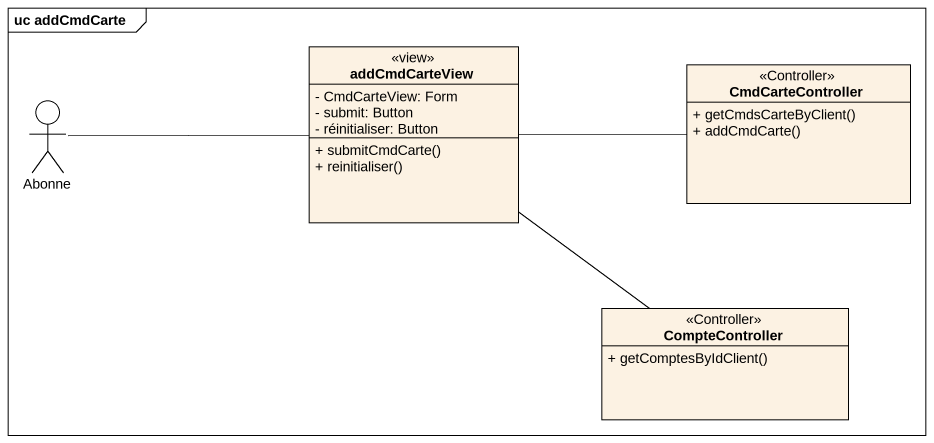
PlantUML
@startuml
mainframe uc addCmdCarte
allowmixing
hide circle
hide empty members
skinparam classAttributeIconSize 0
class addCmdCarteView <<view>> {
  - CmdCarteView: Form
  - submit: Button
  - réinitialiser: Button
  + submitCmdCarte()
  + reinitialiser()
}
class CmdCarteController <<Controller>> {
  + getCmdsCarteByClient()
  + addCmdCarte()
}
actor Abonne
class CompteController <<Controller>> {
  + getComptesByIdClient()
}
addCmdCarteView -right- CmdCarteController
addCmdCarteView -- CompteController
Abonne -right- addCmdCarteView
@enduml
